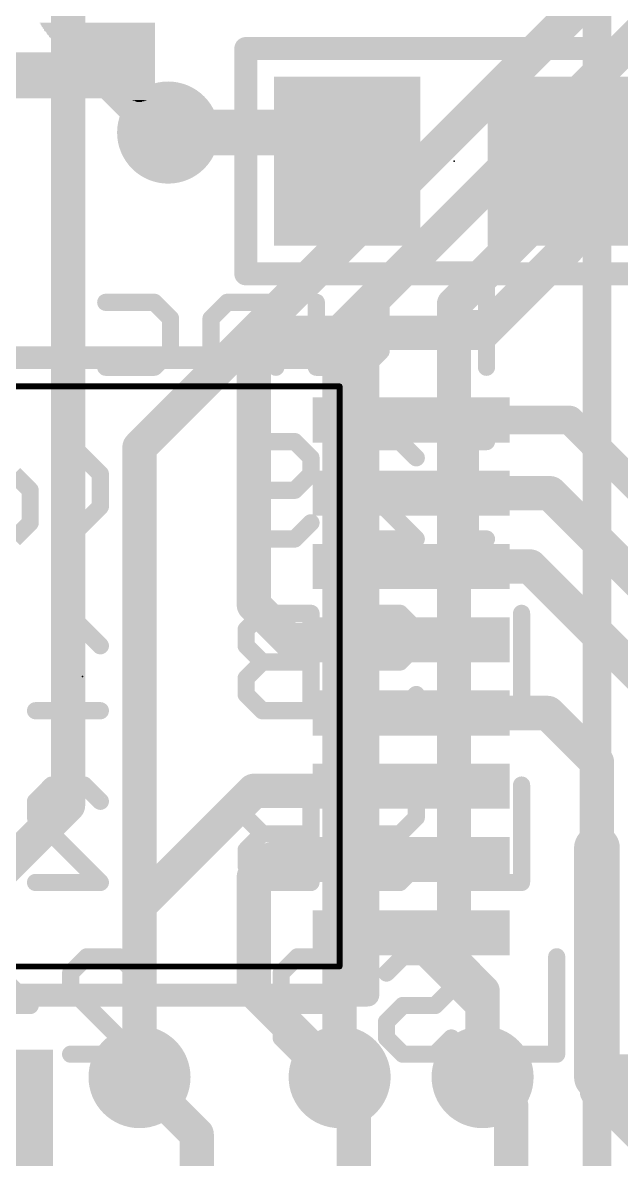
# Model space of a CAD drawing. Extents: x -0.1 to 38.3, y -0.1 to 25.5.
# Drawn here: x 8.61 to 13.93, y 8.92 to 19.01 of the extents above; entities that cross this region are included whole.
import ezdxf

# ---------------------------------------------------------------- set-up
doc = ezdxf.new("R2010")
doc.units = 0
for name, color, linetype in [('1', 12, 'CONTINUOUS'), ('16', 132, 'CONTINUOUS'), ('18', 110, 'CONTINUOUS'), ('21', 40, 'CONTINUOUS'), ('22', 6, 'CONTINUOUS'), ('23', 53, 'CONTINUOUS')]:
    doc.layers.add(name, color=color, linetype=linetype)

# ---------------------------------------------------------------- blocks, each defined once
blk = doc.blocks.new('RECT')
blk.add_solid([(-0.5, -0.5), (0.5, -0.5), (-0.5, 0.5), (0.5, 0.5)])
blk = doc.blocks.new('ROUNDV')
at = {"const_width": 0.5}
blk.add_lwpolyline([(0, -0.25, 1), (0, 0.25, 1), (0, -0.25)], format="xyb", dxfattribs=at)

msp = doc.modelspace()

# ---------------------------------------------------------------- linework, layer by layer
at = {"layer": '1'}
for points, const_width in [([(13.716, 25.4), (13.716, 0)], 0.254), ([(9.017, 12.065), (9.017, 19.685)], 0.3048), ([(11.242, 18.034), (9.906, 18.034)], 0.4064), ([(11.496, 17.78), (11.242, 18.034)], 0.4064), ([(13.462, 17.846), (13.396, 17.78)], 0.3048), ([(13.462, 17.018), (13.462, 17.846)], 0.3048), ([(13.462, 17.846), (15.616, 17.846)], 0.3048), ([(12.7, 16.256), (13.462, 17.018)], 0.3048), ([(10.668, 16.002), (10.922, 16.256)], 0.3048), ([(10.922, 16.256), (12.7, 16.256)], 0.3048), ([(10.668, 13.843), (10.668, 16.002)], 0.3048), ([(12.064, 15.483), (13.473, 15.483)], 0.254), ([(13.473, 15.483), (14.478, 14.478)], 0.254), ([(12.064, 14.833), (13.3, 14.833)], 0.3048), ([(13.3, 14.833), (14.925, 13.208)], 0.3048), ([(13.122, 14.183), (12.064, 14.183)], 0.3048), ([(14.224, 13.081), (13.122, 14.183)], 0.3048), ([(10.978, 13.533), (10.668, 13.843)], 0.3048), ([(12.064, 13.533), (10.978, 13.533)], 0.3048), ([(12.064, 12.883), (13.279, 12.883)], 0.3048), ([(13.279, 12.883), (13.716, 12.446)], 0.3048), ([(13.716, 12.446), (13.716, 9.525)], 0.3048), ([(10.668, 12.192), (9.652, 11.176)], 0.3048), ([(12.023, 12.192), (10.668, 12.192)], 0.3048), ([(12.023, 12.192), (12.064, 12.233)], 0.3048), ([(7.885, 10.933), (9.017, 12.065)], 0.3048), ([(10.821, 11.583), (10.668, 11.43)], 0.3048), ([(12.064, 11.583), (10.821, 11.583)], 0.3048), ([(10.668, 11.43), (10.668, 10.414)], 0.3048), ([(9.652, 11.176), (9.652, 9.652)], 0.3048), ([(12.064, 10.933), (12.7, 10.297)], 0.3048), ([(11.43, 9.652), (10.668, 10.414)], 0.3048), ([(12.7, 10.297), (12.7, 9.652)], 0.3048), ([(10.16, 9.144), (9.652, 9.652)], 0.3048), ([(11.491, 9.652), (11.43, 9.652)], 0.3048), ([(11.557, 9.586), (11.491, 9.652)], 0.3048), ([(12.954, 9.398), (12.7, 9.652)], 0.3048), ([(11.557, 9.586), (11.557, 8.216)], 0.3048), ([(13.716, 9.525), (14.478, 8.763)], 0.3048), ([(12.954, 8.216), (12.954, 9.398)], 0.3048), ([(10.16, 8.216), (10.16, 9.144)], 0.3048)]:
    msp.add_lwpolyline(points, dxfattribs=dict(at, const_width=const_width))
for points, const_width in [([(9.906, 18.1356, 1), (9.906, 17.9324)], 0.2032), ([(11.3138, 18.1058, 1), (11.1702, 17.9622)], 0.2032), ([(11.242, 17.9324, 1), (11.242, 18.1356)], 0.2032), ([(11.4242, 17.7082, 1), (11.5678, 17.8518)], 0.2032), ([(13.5382, 17.846, 1), (13.3858, 17.846)], 0.1524), ([(13.462, 17.9222, 1), (13.462, 17.7698)], 0.1524), ([(13.5159, 17.7921, 1), (13.4081, 17.8999)], 0.1524), ([(13.3421, 17.8339, 1), (13.4499, 17.7261)], 0.1524), ([(13.5159, 16.9641, 1), (13.4081, 17.0719)], 0.1524), ([(13.3858, 17.018, 1), (13.5382, 17.018)], 0.1524), ([(10.922, 16.3322, 1), (10.922, 16.1798)], 0.1524), ([(10.9759, 16.2021, 1), (10.8681, 16.3099)], 0.1524), ([(12.6461, 16.3099, 1), (12.7539, 16.2021)], 0.1524), ([(12.7, 16.1798, 1), (12.7, 16.3322)], 0.1524), ([(10.7442, 16.002, 1), (10.5918, 16.002)], 0.1524), ([(10.6141, 16.0559, 1), (10.7219, 15.9481)], 0.1524), ([(12.064, 15.5465, 1), (12.064, 15.4195)], 0.127), ([(13.5179, 15.5279, 1), (13.4281, 15.4381)], 0.127), ([(13.473, 15.4195, 1), (13.473, 15.5465)], 0.127), ([(12.064, 14.9092, 1), (12.064, 14.7568)], 0.1524), ([(13.3539, 14.8869, 1), (13.2461, 14.7791)], 0.1524), ([(13.3, 14.7568, 1), (13.3, 14.9092)], 0.1524), ([(12.064, 14.2592, 1), (12.064, 14.1068)], 0.1524), ([(13.1759, 14.2369, 1), (13.0681, 14.1291)], 0.1524), ([(13.122, 14.1068, 1), (13.122, 14.2592)], 0.1524), ([(10.7219, 13.8969, 1), (10.6141, 13.7891)], 0.1524), ([(10.5918, 13.843, 1), (10.7442, 13.843)], 0.1524), ([(10.978, 13.6092, 1), (10.978, 13.4568)], 0.1524), ([(10.9241, 13.4791, 1), (11.0319, 13.5869)], 0.1524), ([(12.064, 13.4568, 1), (12.064, 13.6092)], 0.1524), ([(12.064, 12.9592, 1), (12.064, 12.8068)], 0.1524), ([(13.3329, 12.9369, 1), (13.2251, 12.8291)], 0.1524), ([(13.279, 12.8068, 1), (13.279, 12.9592)], 0.1524), ([(13.7922, 12.446, 1), (13.6398, 12.446)], 0.1524), ([(13.6621, 12.3921, 1), (13.7699, 12.4999)], 0.1524), ([(10.668, 12.2682, 1), (10.668, 12.1158)], 0.1524), ([(10.7219, 12.1381, 1), (10.6141, 12.2459)], 0.1524), ([(11.9691, 12.2459, 1), (12.0769, 12.1381)], 0.1524), ([(12.1179, 12.1791, 1), (12.0101, 12.2869)], 0.1524), ([(12.023, 12.1158, 1), (12.023, 12.2682)], 0.1524), ([(9.0709, 12.0111, 1), (8.9631, 12.1189)], 0.1524), ([(8.9408, 12.065, 1), (9.0932, 12.065)], 0.1524), ([(10.821, 11.6592, 1), (10.821, 11.5068)], 0.1524), ([(10.8749, 11.5291, 1), (10.7671, 11.6369)], 0.1524), ([(12.064, 11.5068, 1), (12.064, 11.6592)], 0.1524), ([(10.7442, 11.43, 1), (10.5918, 11.43)], 0.1524), ([(10.6141, 11.4839, 1), (10.7219, 11.3761)], 0.1524), ([(9.7282, 11.176, 1), (9.5758, 11.176)], 0.1524), ([(9.5981, 11.2299, 1), (9.7059, 11.1221)], 0.1524), ([(12.1179, 10.9869, 1), (12.0101, 10.8791)], 0.1524), ([(10.7219, 10.4679, 1), (10.6141, 10.3601)], 0.1524), ([(10.5918, 10.414, 1), (10.7442, 10.414)], 0.1524), ([(12.7762, 10.297, 1), (12.6238, 10.297)], 0.1524), ([(12.6461, 10.2431, 1), (12.7539, 10.3509)], 0.1524), ([(9.7059, 9.7059, 1), (9.5981, 9.5981)], 0.1524), ([(11.43, 9.7282, 1), (11.43, 9.5758)], 0.1524), ([(11.5449, 9.7059, 1), (11.4371, 9.5981)], 0.1524), ([(11.491, 9.5758, 1), (11.491, 9.7282)], 0.1524), ([(12.7539, 9.7059, 1), (12.6461, 9.5981)], 0.1524), ([(9.5758, 9.652, 1), (9.7282, 9.652)], 0.1524), ([(11.3761, 9.5981, 1), (11.4839, 9.7059)], 0.1524), ([(11.6332, 9.586, 1), (11.4808, 9.586)], 0.1524), ([(11.5031, 9.5321, 1), (11.6109, 9.6399)], 0.1524), ([(12.6238, 9.652, 1), (12.7762, 9.652)], 0.1524), ([(13.7699, 9.5789, 1), (13.6621, 9.4711)], 0.1524), ([(13.6398, 9.525, 1), (13.7922, 9.525)], 0.1524), ([(13.0302, 9.398, 1), (12.8778, 9.398)], 0.1524), ([(12.9001, 9.3441, 1), (13.0079, 9.4519)], 0.1524), ([(10.2362, 9.144, 1), (10.0838, 9.144)], 0.1524), ([(10.1061, 9.0901, 1), (10.2139, 9.1979)], 0.1524)]:
    msp.add_lwpolyline(points, format="xyb", dxfattribs=dict(at, const_width=const_width))
at = {"layer": '16'}
for points, const_width in [([(13.716, 25.4), (13.716, 0)], 0.254), ([(16.002, 21.59), (9.652, 15.24)], 0.3048), ([(16.002, 20.828), (11.43, 16.256)], 0.3048), ([(16.002, 20.066), (12.446, 16.51)], 0.3048), ([(9.398, 18.542), (6.096, 18.542)], 0.4064), ([(9.906, 18.034), (9.398, 18.542)], 0.4064), ([(12.446, 16.51), (12.446, 10.668)], 0.3048), ([(11.43, 16.256), (11.43, 9.652)], 0.3048), ([(9.652, 15.24), (9.652, 9.652)], 0.3048), ([(13.716, 9.652), (13.716, 11.684)], 0.4064), ([(12.446, 10.668), (12.7, 10.414)], 0.3048), ([(12.7, 10.414), (12.7, 9.652)], 0.3048), ([(15.748, 9.652), (13.716, 9.652)], 0.4064)]:
    msp.add_lwpolyline(points, dxfattribs=dict(at, const_width=const_width))
for points, const_width in [([(9.4698, 18.6138, 1), (9.3262, 18.4702)], 0.2032), ([(9.398, 18.4404, 1), (9.398, 18.6436)], 0.2032), ([(9.8342, 17.9622, 1), (9.9778, 18.1058)], 0.2032), ([(12.5222, 16.51, 1), (12.3698, 16.51)], 0.1524), ([(12.3921, 16.5639, 1), (12.4999, 16.4561)], 0.1524), ([(11.5062, 16.256, 1), (11.3538, 16.256)], 0.1524), ([(11.3761, 16.3099, 1), (11.4839, 16.2021)], 0.1524), ([(9.7282, 15.24, 1), (9.5758, 15.24)], 0.1524), ([(9.5981, 15.2939, 1), (9.7059, 15.1861)], 0.1524), ([(13.8176, 11.684, 1), (13.6144, 11.684)], 0.2032), ([(12.4999, 10.7219, 1), (12.3921, 10.6141)], 0.1524), ([(12.3698, 10.668, 1), (12.5222, 10.668)], 0.1524), ([(12.7762, 10.414, 1), (12.6238, 10.414)], 0.1524), ([(12.6461, 10.3601, 1), (12.7539, 10.4679)], 0.1524), ([(13.716, 9.7536, 1), (13.716, 9.5504)], 0.2032), ([(9.5758, 9.652, 1), (9.7282, 9.652)], 0.1524), ([(11.3538, 9.652, 1), (11.5062, 9.652)], 0.1524), ([(12.6238, 9.652, 1), (12.7762, 9.652)], 0.1524), ([(13.6144, 9.652, 1), (13.8176, 9.652)], 0.2032)]:
    msp.add_lwpolyline(points, format="xyb", dxfattribs=dict(at, const_width=const_width))
at = {"layer": '21'}
for points, const_width in [([(10.596, 16.78), (10.596, 18.78)], 0.2032), ([(10.596, 18.78), (14.296, 18.78)], 0.2032), ([(14.296, 16.78), (10.596, 16.78)], 0.2032), ([(6.608, 16.036), (11.68, 16.036)], 0.2032), ([(11.68, 10.38), (11.68, 16.036)], 0.2032), ([(6.858, 15.782), (11.43, 15.782)], 0.0508), ([(11.43, 10.634), (11.43, 15.782)], 0.0508), ([(11.43, 10.634), (6.858, 10.634)], 0.0508), ([(6.608, 10.38), (11.68, 10.38)], 0.2032)]:
    msp.add_lwpolyline(points, dxfattribs=dict(at, const_width=const_width))
for points, const_width in [([(10.6468, 18.78, 1), (10.5452, 18.78)], 0.1016), ([(10.596, 18.8308, 1), (10.596, 18.7292)], 0.1016), ([(10.596, 16.8308, 1), (10.596, 16.7292)], 0.1016), ([(10.5452, 16.78, 1), (10.6468, 16.78)], 0.1016), ([(11.7308, 16.036, 1), (11.6292, 16.036)], 0.1016), ([(11.68, 15.9852, 1), (11.68, 16.0868)], 0.1016), ([(11.4427, 15.782, 1), (11.4173, 15.782)], 0.0254), ([(11.43, 15.7693, 1), (11.43, 15.7947)], 0.0254), ([(11.4173, 10.634, 1), (11.4427, 10.634)], 0.0254), ([(11.43, 10.6213, 1), (11.43, 10.6467)], 0.0254), ([(11.6292, 10.38, 1), (11.7308, 10.38)], 0.1016), ([(11.68, 10.3292, 1), (11.68, 10.4308)], 0.1016)]:
    msp.add_lwpolyline(points, format="xyb", dxfattribs=dict(at, const_width=const_width))
at = {"layer": '22', "const_width": 0.1524}
for points in [[(12.7345, 16.8155), (12.1583, 16.8155)], [(12.7345, 15.9512), (12.7345, 16.8155)], [(9.3518, 16.5274), (9.7839, 16.5274)], [(9.7839, 16.5274), (9.928, 16.3834)], [(10.4313, 16.5274), (10.2873, 16.3834)], [(10.8635, 16.5274), (10.4313, 16.5274)], [(10.8635, 15.9512), (10.8635, 16.5274)], [(11.2228, 15.9512), (11.2228, 16.5274)], [(11.799, 16.5274), (11.799, 16.0953)], [(9.928, 16.3834), (9.928, 16.0953)], [(10.2873, 16.3834), (10.2873, 15.9512)], [(12.7345, 16.3834), (12.4464, 16.3834)], [(9.928, 16.0953), (9.7839, 15.9512)], [(11.799, 16.0953), (11.655, 15.9512)], [(9.7839, 15.9512), (9.3518, 15.9512)], [(11.655, 15.9512), (11.2228, 15.9512)], [(9.3043, 15.0034), (9.0162, 15.2915)], [(10.5991, 15.1475), (10.7432, 15.2915)], [(10.7432, 15.2915), (11.0313, 15.2915)], [(11.0313, 15.2915), (11.1753, 15.1475)], [(11.5346, 15.1475), (11.6787, 15.2915)], [(11.6787, 15.2915), (11.9668, 15.2915)], [(11.9668, 15.2915), (12.1109, 15.1475)], [(12.7345, 15.2915), (12.4464, 15.2915)], [(12.5905, 14.4272), (12.5905, 15.2915)], [(11.1753, 15.1475), (11.1753, 15.0034)], [(11.5346, 15.0034), (11.5346, 15.1475)], [(8.6806, 14.8594), (8.5366, 15.0034)], [(9.3043, 14.7153), (9.3043, 15.0034)], [(11.1753, 15.0034), (11.0313, 14.8594)], [(12.1109, 14.4272), (11.5346, 15.0034)], [(8.6806, 14.5713), (8.6806, 14.8594)], [(10.7432, 14.8594), (10.5991, 14.7153)], [(11.0313, 14.8594), (10.7432, 14.8594)], [(9.0162, 14.4272), (9.3043, 14.7153)], [(10.5991, 14.7153), (10.5991, 14.5713)], [(8.5366, 14.4272), (8.6806, 14.5713)], [(10.5991, 14.5713), (10.7432, 14.4272)], [(11.0313, 14.4272), (11.1753, 14.5713)], [(10.7432, 14.4272), (11.0313, 14.4272)], [(11.5346, 14.4272), (12.1109, 14.4272)], [(12.7345, 14.4272), (12.4464, 14.4272)], [(9.3043, 13.4794), (9.0162, 13.7675)], [(9.0162, 13.7675), (9.0162, 12.9032)], [(10.7432, 13.7675), (10.5991, 13.6235)], [(11.1753, 13.7675), (10.7432, 13.7675)], [(11.1753, 12.9032), (11.1753, 13.7675)], [(11.5346, 13.6235), (11.6787, 13.7675)], [(11.6787, 13.7675), (11.9668, 13.7675)], [(11.9668, 13.7675), (12.1109, 13.6235)], [(13.0464, 13.7675), (13.0464, 12.9032)], [(10.5991, 13.6235), (10.5991, 13.4794)], [(12.1109, 13.6235), (12.1109, 13.4794)], [(10.5991, 13.4794), (10.7432, 13.3354)], [(12.1109, 13.4794), (11.9668, 13.3354)], [(10.7432, 13.3354), (10.5991, 13.1913)], [(11.1753, 13.3354), (10.7432, 13.3354)], [(11.6787, 13.3354), (11.5346, 13.1913)], [(11.9668, 13.3354), (11.6787, 13.3354)], [(10.5991, 13.1913), (10.5991, 13.0473)], [(11.5346, 13.1913), (11.5346, 13.0473)], [(10.5991, 13.0473), (10.7432, 12.9032)], [(11.5346, 13.0473), (11.6787, 12.9032)], [(11.9668, 12.9032), (12.1109, 13.0473)], [(9.3043, 12.9032), (8.7281, 12.9032)], [(10.7432, 12.9032), (11.1753, 12.9032)], [(11.6787, 12.9032), (11.9668, 12.9032)], [(13.0464, 12.9032), (12.4702, 12.9032)], [(8.7281, 12.0995), (8.8721, 12.2435)], [(8.8721, 12.2435), (9.1602, 12.2435)], [(9.1602, 12.2435), (9.3043, 12.0995)], [(10.7432, 12.2435), (10.5991, 12.0995)], [(11.1753, 12.2435), (10.7432, 12.2435)], [(11.1753, 11.3792), (11.1753, 12.2435)], [(11.5346, 12.0995), (11.6787, 12.2435)], [(11.6787, 12.2435), (11.9668, 12.2435)], [(11.9668, 12.2435), (12.1109, 12.0995)], [(13.0464, 12.2435), (13.0464, 11.3792)], [(8.7281, 11.9554), (8.7281, 12.0995)], [(10.5991, 12.0995), (10.5991, 11.9554)], [(12.1109, 12.0995), (12.1109, 11.9554)], [(9.3043, 11.3792), (8.7281, 11.9554)], [(10.5991, 11.9554), (10.7432, 11.8114)], [(12.1109, 11.9554), (11.9668, 11.8114)], [(10.7432, 11.8114), (10.5991, 11.6673)], [(11.1753, 11.8114), (10.7432, 11.8114)], [(11.6787, 11.8114), (11.5346, 11.6673)], [(11.9668, 11.8114), (11.6787, 11.8114)], [(10.5991, 11.6673), (10.5991, 11.5233)], [(11.5346, 11.6673), (11.5346, 11.5233)], [(10.5991, 11.5233), (10.7432, 11.3792)], [(11.5346, 11.5233), (11.6787, 11.3792)], [(11.9668, 11.3792), (12.1109, 11.5233)], [(8.7281, 11.3792), (9.3043, 11.3792)], [(10.7432, 11.3792), (11.1753, 11.3792)], [(11.6787, 11.3792), (11.9668, 11.3792)], [(13.0464, 11.3792), (12.4702, 11.3792)], [(8.2485, 10.7195), (8.6806, 10.2874)], [(9.0399, 10.5755), (9.184, 10.7195)], [(9.184, 10.7195), (9.4721, 10.7195)], [(9.4721, 10.7195), (9.6161, 10.5755)], [(11.055, 10.7195), (10.911, 10.5755)], [(11.4872, 10.7195), (11.055, 10.7195)], [(11.4872, 9.8552), (11.4872, 10.7195)], [(11.8465, 10.5755), (11.9905, 10.7195)], [(11.9905, 10.7195), (12.2786, 10.7195)], [(12.2786, 10.7195), (12.4227, 10.5755)], [(13.3582, 10.7195), (13.3582, 9.8552)], [(9.0399, 10.4314), (9.0399, 10.5755)], [(10.911, 10.5755), (10.911, 10.4314)], [(12.4227, 10.5755), (12.4227, 10.4314)], [(9.6161, 9.8552), (9.0399, 10.4314)], [(10.911, 10.4314), (11.055, 10.2874)], [(12.4227, 10.4314), (12.2786, 10.2874)], [(8.6806, 10.2874), (8.1044, 10.2874)], [(11.055, 10.2874), (10.911, 10.1433)], [(11.4872, 10.2874), (11.055, 10.2874)], [(11.9905, 10.2874), (11.8465, 10.1433)], [(12.2786, 10.2874), (11.9905, 10.2874)], [(10.911, 10.1433), (10.911, 9.9993)], [(11.8465, 10.1433), (11.8465, 9.9993)], [(10.911, 9.9993), (11.055, 9.8552)], [(11.8465, 9.9993), (11.9905, 9.8552)], [(12.2786, 9.8552), (12.4227, 9.9993)], [(9.0399, 9.8552), (9.6161, 9.8552)], [(11.055, 9.8552), (11.4872, 9.8552)], [(11.9905, 9.8552), (12.2786, 9.8552)], [(13.3582, 9.8552), (12.782, 9.8552)]]:
    msp.add_lwpolyline(points, dxfattribs=at)
at = {"layer": '22', "const_width": 0.0762}
for points in [[(12.1583, 16.8536, 1), (12.1583, 16.7774)], [(12.7726, 16.8155, 1), (12.6964, 16.8155)], [(12.7345, 16.7774, 1), (12.7345, 16.8536)], [(9.3518, 16.5655, 1), (9.3518, 16.4893)], [(9.8109, 16.5544, 1), (9.757, 16.5005)], [(9.7839, 16.4893, 1), (9.7839, 16.5655)], [(10.4313, 16.5655, 1), (10.4313, 16.4893)], [(10.4583, 16.5005, 1), (10.4044, 16.5544)], [(10.9016, 16.5274, 1), (10.8254, 16.5274)], [(10.8635, 16.4893, 1), (10.8635, 16.5655)], [(11.2609, 16.5274, 1), (11.1847, 16.5274)], [(11.8371, 16.5274, 1), (11.7609, 16.5274)], [(9.9661, 16.3834, 1), (9.8899, 16.3834)], [(9.901, 16.3564, 1), (9.9549, 16.4103)], [(10.2603, 16.4103, 1), (10.3142, 16.3564)], [(10.3254, 16.3834, 1), (10.2492, 16.3834)], [(12.4464, 16.4215, 1), (12.4464, 16.3453)], [(12.7345, 16.3453, 1), (12.7345, 16.4215)], [(9.9549, 16.0683, 1), (9.901, 16.1222)], [(11.826, 16.0683, 1), (11.7721, 16.1222)], [(9.8899, 16.0953, 1), (9.9661, 16.0953)], [(11.7609, 16.0953, 1), (11.8371, 16.0953)], [(9.3518, 15.9893, 1), (9.3518, 15.9131)], [(9.757, 15.9781, 1), (9.8109, 15.9243)], [(9.7839, 15.9131, 1), (9.7839, 15.9893)], [(10.2492, 15.9512, 1), (10.3254, 15.9512)], [(10.8254, 15.9512, 1), (10.9016, 15.9512)], [(11.2228, 15.9893, 1), (11.2228, 15.9131)], [(11.1847, 15.9512, 1), (11.2609, 15.9512)], [(11.628, 15.9781, 1), (11.6819, 15.9243)], [(11.655, 15.9131, 1), (11.655, 15.9893)], [(12.6964, 15.9512, 1), (12.7726, 15.9512)], [(9.0431, 15.3185, 1), (8.9892, 15.2646)], [(10.7432, 15.3296, 1), (10.7432, 15.2534)], [(10.7701, 15.2646, 1), (10.7162, 15.3185)], [(11.0582, 15.3185, 1), (11.0043, 15.2646)], [(11.0313, 15.2534, 1), (11.0313, 15.3296)], [(11.6787, 15.3296, 1), (11.6787, 15.2534)], [(11.7056, 15.2646, 1), (11.6517, 15.3185)], [(11.9937, 15.3185, 1), (11.9399, 15.2646)], [(11.9668, 15.2534, 1), (11.9668, 15.3296)], [(12.4464, 15.3296, 1), (12.4464, 15.2534)], [(12.6286, 15.2915, 1), (12.5524, 15.2915)], [(12.7345, 15.2534, 1), (12.7345, 15.3296)], [(10.5722, 15.1744, 1), (10.6261, 15.1205)], [(11.2134, 15.1475, 1), (11.1372, 15.1475)], [(11.1484, 15.1205, 1), (11.2023, 15.1744)], [(11.5727, 15.1475, 1), (11.4965, 15.1475)], [(11.5077, 15.1744, 1), (11.5616, 15.1205)], [(12.0839, 15.1205, 1), (12.1378, 15.1744)], [(9.3424, 15.0034, 1), (9.2662, 15.0034)], [(9.2774, 14.9765, 1), (9.3312, 15.0304)], [(11.1372, 15.0034, 1), (11.2134, 15.0034)], [(11.2023, 14.9765, 1), (11.1484, 15.0304)], [(11.5616, 15.0304, 1), (11.5077, 14.9765)], [(11.4965, 15.0034, 1), (11.5727, 15.0034)], [(8.7187, 14.8594, 1), (8.6425, 14.8594)], [(10.7432, 14.8975, 1), (10.7432, 14.8213)], [(10.7701, 14.8324, 1), (10.7162, 14.8863)], [(11.0313, 14.8213, 1), (11.0313, 14.8975)], [(8.6537, 14.8324, 1), (8.7076, 14.8863)], [(11.0043, 14.8863, 1), (11.0582, 14.8324)], [(9.2662, 14.7153, 1), (9.3424, 14.7153)], [(9.3312, 14.6884, 1), (9.2774, 14.7423)], [(10.6372, 14.7153, 1), (10.561, 14.7153)], [(10.5722, 14.7423, 1), (10.6261, 14.6884)], [(8.7076, 14.5443, 1), (8.6537, 14.5982)], [(10.6261, 14.5982, 1), (10.5722, 14.5443)], [(11.2023, 14.5443, 1), (11.1484, 14.5982)], [(8.6425, 14.5713, 1), (8.7187, 14.5713)], [(10.561, 14.5713, 1), (10.6372, 14.5713)], [(8.9892, 14.4541, 1), (9.0431, 14.4003)], [(10.7432, 14.4653, 1), (10.7432, 14.3891)], [(10.7162, 14.4003, 1), (10.7701, 14.4541)], [(11.0043, 14.4541, 1), (11.0582, 14.4003)], [(11.0313, 14.3891, 1), (11.0313, 14.4653)], [(11.5346, 14.4653, 1), (11.5346, 14.3891)], [(12.0839, 14.4003, 1), (12.1378, 14.4541)], [(12.1109, 14.3891, 1), (12.1109, 14.4653)], [(12.4464, 14.4653, 1), (12.4464, 14.3891)], [(12.5524, 14.4272, 1), (12.6286, 14.4272)], [(12.7345, 14.3891, 1), (12.7345, 14.4653)], [(9.0431, 13.7945, 1), (8.9892, 13.7406)], [(9.0543, 13.7675, 1), (8.9781, 13.7675)], [(10.7432, 13.8056, 1), (10.7432, 13.7294)], [(10.7701, 13.7406, 1), (10.7162, 13.7945)], [(11.2134, 13.7675, 1), (11.1372, 13.7675)], [(11.1753, 13.7294, 1), (11.1753, 13.8056)], [(11.6787, 13.8056, 1), (11.6787, 13.7294)], [(11.7056, 13.7406, 1), (11.6517, 13.7945)], [(11.9937, 13.7945, 1), (11.9399, 13.7406)], [(11.9668, 13.7294, 1), (11.9668, 13.8056)], [(13.0845, 13.7675, 1), (13.0083, 13.7675)], [(10.6372, 13.6235, 1), (10.561, 13.6235)], [(10.5722, 13.6504, 1), (10.6261, 13.5965)], [(11.5077, 13.6504, 1), (11.5616, 13.5965)], [(12.149, 13.6235, 1), (12.0728, 13.6235)], [(12.0839, 13.5965, 1), (12.1378, 13.6504)], [(9.2774, 13.4525, 1), (9.3312, 13.5064)], [(10.6261, 13.5064, 1), (10.5722, 13.4525)], [(10.561, 13.4794, 1), (10.6372, 13.4794)], [(12.0728, 13.4794, 1), (12.149, 13.4794)], [(12.1378, 13.4525, 1), (12.0839, 13.5064)], [(10.7432, 13.3735, 1), (10.7432, 13.2973)], [(10.7701, 13.3084, 1), (10.7162, 13.3623)], [(10.7162, 13.3084, 1), (10.7701, 13.3623)], [(11.1753, 13.2973, 1), (11.1753, 13.3735)], [(11.6787, 13.3735, 1), (11.6787, 13.2973)], [(11.7056, 13.3084, 1), (11.6517, 13.3623)], [(11.9399, 13.3623, 1), (11.9937, 13.3084)], [(11.9668, 13.2973, 1), (11.9668, 13.3735)], [(10.6372, 13.1913, 1), (10.561, 13.1913)], [(10.5722, 13.2183, 1), (10.6261, 13.1644)], [(11.5727, 13.1913, 1), (11.4965, 13.1913)], [(11.5077, 13.2183, 1), (11.5616, 13.1644)], [(10.6261, 13.0742, 1), (10.5722, 13.0203)], [(11.5616, 13.0742, 1), (11.5077, 13.0203)], [(12.1378, 13.0203, 1), (12.0839, 13.0742)], [(10.561, 13.0473, 1), (10.6372, 13.0473)], [(11.4965, 13.0473, 1), (11.5727, 13.0473)], [(8.7281, 12.9413, 1), (8.7281, 12.8651)], [(8.9781, 12.9032, 1), (9.0543, 12.9032)], [(9.3043, 12.8651, 1), (9.3043, 12.9413)], [(10.7432, 12.9413, 1), (10.7432, 12.8651)], [(10.7162, 12.8763, 1), (10.7701, 12.9301)], [(11.1372, 12.9032, 1), (11.2134, 12.9032)], [(11.1753, 12.8651, 1), (11.1753, 12.9413)], [(11.6787, 12.9413, 1), (11.6787, 12.8651)], [(11.6517, 12.8763, 1), (11.7056, 12.9301)], [(11.9399, 12.9301, 1), (11.9937, 12.8763)], [(11.9668, 12.8651, 1), (11.9668, 12.9413)], [(12.4702, 12.9413, 1), (12.4702, 12.8651)], [(13.0083, 12.9032, 1), (13.0845, 12.9032)], [(13.0464, 12.8651, 1), (13.0464, 12.9413)], [(8.8721, 12.2816, 1), (8.8721, 12.2054)], [(8.8991, 12.2166, 1), (8.8452, 12.2705)], [(9.1872, 12.2705, 1), (9.1333, 12.2166)], [(9.1602, 12.2054, 1), (9.1602, 12.2816)], [(10.7432, 12.2816, 1), (10.7432, 12.2054)], [(10.7701, 12.2166, 1), (10.7162, 12.2705)], [(11.2134, 12.2435, 1), (11.1372, 12.2435)], [(11.1753, 12.2054, 1), (11.1753, 12.2816)], [(11.6787, 12.2816, 1), (11.6787, 12.2054)], [(11.7056, 12.2166, 1), (11.6517, 12.2705)], [(11.9937, 12.2705, 1), (11.9399, 12.2166)], [(11.9668, 12.2054, 1), (11.9668, 12.2816)], [(13.0845, 12.2435, 1), (13.0083, 12.2435)], [(8.7011, 12.1264, 1), (8.755, 12.0725)], [(8.7662, 12.0995, 1), (8.69, 12.0995)], [(9.2774, 12.0725, 1), (9.3312, 12.1264)], [(10.6372, 12.0995, 1), (10.561, 12.0995)], [(10.5722, 12.1264, 1), (10.6261, 12.0725)], [(11.5077, 12.1264, 1), (11.5616, 12.0725)], [(12.149, 12.0995, 1), (12.0728, 12.0995)], [(12.0839, 12.0725, 1), (12.1378, 12.1264)], [(8.755, 11.9824, 1), (8.7011, 11.9285)], [(10.6261, 11.9824, 1), (10.5722, 11.9285)], [(12.1378, 11.9285, 1), (12.0839, 11.9824)], [(8.69, 11.9554, 1), (8.7662, 11.9554)], [(10.561, 11.9554, 1), (10.6372, 11.9554)], [(12.0728, 11.9554, 1), (12.149, 11.9554)], [(10.7432, 11.8495, 1), (10.7432, 11.7733)], [(10.7701, 11.7844, 1), (10.7162, 11.8383)], [(10.7162, 11.7844, 1), (10.7701, 11.8383)], [(11.1753, 11.7733, 1), (11.1753, 11.8495)], [(11.6787, 11.8495, 1), (11.6787, 11.7733)], [(11.7056, 11.7844, 1), (11.6517, 11.8383)], [(11.9399, 11.8383, 1), (11.9937, 11.7844)], [(11.9668, 11.7733, 1), (11.9668, 11.8495)], [(10.6372, 11.6673, 1), (10.561, 11.6673)], [(10.5722, 11.6943, 1), (10.6261, 11.6404)], [(11.5727, 11.6673, 1), (11.4965, 11.6673)], [(11.5077, 11.6943, 1), (11.5616, 11.6404)], [(10.6261, 11.5502, 1), (10.5722, 11.4963)], [(11.5616, 11.5502, 1), (11.5077, 11.4963)], [(12.1378, 11.4963, 1), (12.0839, 11.5502)], [(10.561, 11.5233, 1), (10.6372, 11.5233)], [(11.4965, 11.5233, 1), (11.5727, 11.5233)], [(8.7281, 11.4173, 1), (8.7281, 11.3411)], [(9.2774, 11.3523, 1), (9.3312, 11.4061)], [(9.3043, 11.3411, 1), (9.3043, 11.4173)], [(10.7432, 11.4173, 1), (10.7432, 11.3411)], [(10.7162, 11.3523, 1), (10.7701, 11.4061)], [(11.1372, 11.3792, 1), (11.2134, 11.3792)], [(11.1753, 11.3411, 1), (11.1753, 11.4173)], [(11.6787, 11.4173, 1), (11.6787, 11.3411)], [(11.6517, 11.3523, 1), (11.7056, 11.4061)], [(11.9399, 11.4061, 1), (11.9937, 11.3523)], [(11.9668, 11.3411, 1), (11.9668, 11.4173)], [(12.4702, 11.4173, 1), (12.4702, 11.3411)], [(13.0083, 11.3792, 1), (13.0845, 11.3792)], [(13.0464, 11.3411, 1), (13.0464, 11.4173)], [(9.184, 10.7576, 1), (9.184, 10.6814)], [(9.2109, 10.6926, 1), (9.157, 10.7465)], [(9.499, 10.7465, 1), (9.4451, 10.6926)], [(9.4721, 10.6814, 1), (9.4721, 10.7576)], [(11.055, 10.7576, 1), (11.055, 10.6814)], [(11.082, 10.6926, 1), (11.0281, 10.7465)], [(11.5253, 10.7195, 1), (11.4491, 10.7195)], [(11.4872, 10.6814, 1), (11.4872, 10.7576)], [(11.9905, 10.7576, 1), (11.9905, 10.6814)], [(12.0175, 10.6926, 1), (11.9636, 10.7465)], [(12.3056, 10.7465, 1), (12.2517, 10.6926)], [(12.2786, 10.6814, 1), (12.2786, 10.7576)], [(13.3963, 10.7195, 1), (13.3201, 10.7195)], [(9.078, 10.5755, 1), (9.0018, 10.5755)], [(9.013, 10.6024, 1), (9.0669, 10.5485)], [(9.5892, 10.5485, 1), (9.6431, 10.6024)], [(10.884, 10.6024, 1), (10.9379, 10.5485)], [(10.9491, 10.5755, 1), (10.8729, 10.5755)], [(11.8195, 10.6024, 1), (11.8734, 10.5485)], [(12.4608, 10.5755, 1), (12.3846, 10.5755)], [(12.3958, 10.5485, 1), (12.4496, 10.6024)], [(9.0669, 10.4584, 1), (9.013, 10.4045)], [(10.9379, 10.4584, 1), (10.884, 10.4045)], [(12.4496, 10.4045, 1), (12.3958, 10.4584)], [(9.0018, 10.4314, 1), (9.078, 10.4314)], [(10.8729, 10.4314, 1), (10.9491, 10.4314)], [(12.3846, 10.4314, 1), (12.4608, 10.4314)], [(8.6537, 10.2604, 1), (8.7076, 10.3143)], [(8.6806, 10.2493, 1), (8.6806, 10.3255)], [(11.055, 10.3255, 1), (11.055, 10.2493)], [(11.082, 10.2604, 1), (11.0281, 10.3143)], [(11.0281, 10.2604, 1), (11.082, 10.3143)], [(11.4872, 10.2493, 1), (11.4872, 10.3255)], [(11.9905, 10.3255, 1), (11.9905, 10.2493)], [(12.0175, 10.2604, 1), (11.9636, 10.3143)], [(12.2517, 10.3143, 1), (12.3056, 10.2604)], [(12.2786, 10.2493, 1), (12.2786, 10.3255)], [(10.884, 10.1703, 1), (10.9379, 10.1164)], [(10.9491, 10.1433, 1), (10.8729, 10.1433)], [(11.8195, 10.1703, 1), (11.8734, 10.1164)], [(11.8846, 10.1433, 1), (11.8084, 10.1433)], [(10.9379, 10.0262, 1), (10.884, 9.9723)], [(10.8729, 9.9993, 1), (10.9491, 9.9993)], [(11.8734, 10.0262, 1), (11.8195, 9.9723)], [(11.8084, 9.9993, 1), (11.8846, 9.9993)], [(12.4496, 9.9723, 1), (12.3958, 10.0262)], [(9.0399, 9.8933, 1), (9.0399, 9.8171)], [(9.5892, 9.8283, 1), (9.6431, 9.8821)], [(9.6161, 9.8171, 1), (9.6161, 9.8933)], [(11.055, 9.8933, 1), (11.055, 9.8171)], [(11.0281, 9.8283, 1), (11.082, 9.8821)], [(11.4491, 9.8552, 1), (11.5253, 9.8552)], [(11.4872, 9.8171, 1), (11.4872, 9.8933)], [(11.9905, 9.8933, 1), (11.9905, 9.8171)], [(11.9636, 9.8283, 1), (12.0175, 9.8821)], [(12.2517, 9.8821, 1), (12.3056, 9.8283)], [(12.2786, 9.8171, 1), (12.2786, 9.8933)], [(12.782, 9.8933, 1), (12.782, 9.8171)], [(13.3201, 9.8552, 1), (13.3963, 9.8552)], [(13.3582, 9.8171, 1), (13.3582, 9.8933)]]:
    msp.add_lwpolyline(points, format="xyb", dxfattribs=at)
at = {"layer": '23'}
for p in [(12.446, 17.78), (9.144, 13.208)]:
    msp.add_point(p, dxfattribs=at)

# ---------------------------------------------------------------- block references
at = {"layer": '1'}
for p, xscale, yscale, rotation in [((11.496, 17.78), 1.3, 1.5, 180), ((13.396, 17.78), 1.3, 1.5, 180), ((12.064, 15.483), 0.4, 1.75, 270), ((12.064, 14.833), 0.4, 1.75, 270), ((12.064, 14.183), 0.4, 1.75, 270), ((12.064, 13.533), 0.4, 1.75, 270), ((12.064, 12.883), 0.4, 1.75, 270), ((12.064, 12.233), 0.4, 1.75, 270), ((12.064, 11.583), 0.4, 1.75, 270), ((12.064, 10.933), 0.4, 1.75, 270)]:
    msp.add_blockref('RECT', p, dxfattribs=dict(at, xscale=xscale, yscale=yscale, rotation=rotation))
at = {"layer": '1', "xscale": 1.075, "rotation": 90}
msp.add_blockref('RECT', (8.382, 9.359), dxfattribs=at)
at = {"layer": '18', "xscale": 0.9064, "yscale": 0.9064}
for p in [(9.906, 18.034), (9.906, 18.034), (9.652, 9.652), (9.652, 9.652), (11.43, 9.652), (11.43, 9.652), (12.7, 9.652), (12.7, 9.652)]:
    msp.add_blockref('ROUNDV', p, dxfattribs=at)
at = {"layer": '21'}
for p, xscale, yscale in [((9.2774, 19.0055), 1.0223, 0.0063), ((9.2805, 18.9992), 1.016, 0.0064), ((9.2805, 18.9929), 1.016, 0.0063), ((9.2837, 18.9865), 1.0096, 0.0064), ((9.2837, 18.9802), 1.0096, 0.0063), ((9.2869, 18.9738), 1.0033, 0.0064), ((9.2901, 18.9674), 0.9969, 0.0063), ((9.2901, 18.9611), 0.9969, 0.0064), ((9.2932, 18.9548), 0.9906, 0.0063), ((9.2964, 18.9484), 0.9842, 0.0064), ((9.2964, 18.9421), 0.9842, 0.0063), ((9.2995, 18.9357), 0.9779, 0.0064), ((9.3027, 18.9293), 0.9715, 0.0063), ((9.3059, 18.923), 0.9652, 0.0064), ((9.3059, 18.9167), 0.9652, 0.0063), ((9.3091, 18.9103), 0.9588, 0.0064), ((9.3123, 18.904), 0.9525, 0.0063), ((9.3155, 18.8976), 0.9461, 0.0064), ((9.3186, 18.8912), 0.9398, 0.0063), ((9.3186, 18.8849), 0.9398, 0.0064), ((9.3218, 18.8786), 0.9334, 0.0063), ((9.325, 18.8722), 0.9271, 0.0064), ((9.3282, 18.8659), 0.9207, 0.0063), ((9.3313, 18.8595), 0.9144, 0.0064), ((9.3345, 18.8531), 0.908, 0.0063), ((9.3377, 18.8468), 0.9017, 0.0064), ((9.3408, 18.8405), 0.8953, 0.0063), ((9.344, 18.8341), 0.889, 0.0064), ((9.3472, 18.8278), 0.8826, 0.0063), ((9.3504, 18.8214), 0.8763, 0.0064), ((9.3536, 18.815), 0.8699, 0.0063), ((9.3567, 18.8087), 0.8636, 0.0064), ((9.3599, 18.8024), 0.8572, 0.0063), ((9.3631, 18.796), 0.8509, 0.0064), ((9.3663, 18.7897), 0.8445, 0.0063), ((9.3726, 18.7833), 0.8318, 0.0064), ((9.3758, 18.7769), 0.8255, 0.0063), ((9.3789, 18.7706), 0.8191, 0.0064), ((9.3821, 18.7643), 0.8128, 0.0063), ((9.3885, 18.7579), 0.8001, 0.0064), ((9.3917, 18.7516), 0.7937, 0.0063), ((9.3948, 18.7452), 0.7874, 0.0064), ((9.4012, 18.7388), 0.7747, 0.0063), ((9.4044, 18.7325), 0.7683, 0.0064), ((9.4075, 18.7262), 0.762, 0.0063), ((9.4139, 18.7198), 0.7493, 0.0064), ((9.417, 18.7135), 0.7429, 0.0063), ((9.4202, 18.7071), 0.7366, 0.0064), ((9.4266, 18.7007), 0.7239, 0.0063), ((9.4298, 18.6944), 0.7175, 0.0064), ((9.4361, 18.6881), 0.7048, 0.0063), ((9.4393, 18.6817), 0.6985, 0.0064), ((9.4425, 18.6754), 0.6921, 0.0063), ((9.4488, 18.669), 0.6794, 0.0064), ((9.452, 18.6626), 0.6731, 0.0063), ((9.4551, 18.6563), 0.6667, 0.0064), ((9.4615, 18.65), 0.654, 0.0063), ((9.4647, 18.6436), 0.6477, 0.0064), ((9.4679, 18.6373), 0.6413, 0.0063), ((9.4742, 18.6309), 0.6286, 0.0064), ((9.4774, 18.6245), 0.6223, 0.0063), ((9.4837, 18.6182), 0.6096, 0.0064), ((9.4869, 18.6119), 0.6032, 0.0063), ((9.4901, 18.6055), 0.5969, 0.0064), ((9.4964, 18.5992), 0.5842, 0.0063), ((9.4996, 18.5928), 0.5778, 0.0064), ((9.5028, 18.5864), 0.5715, 0.0063), ((9.5091, 18.5801), 0.5588, 0.0064), ((9.5123, 18.5738), 0.5524, 0.0063), ((9.5155, 18.5674), 0.5461, 0.0064), ((9.5218, 18.5611), 0.5334, 0.0063), ((9.525, 18.5547), 0.527, 0.0064), ((9.5313, 18.5483), 0.5143, 0.0063), ((9.5345, 18.542), 0.508, 0.0064), ((9.5377, 18.5357), 0.5016, 0.0063), ((9.5441, 18.5293), 0.4889, 0.0064), ((9.5472, 18.523), 0.4826, 0.0063), ((9.5504, 18.5166), 0.4762, 0.0064), ((9.5568, 18.5102), 0.4635, 0.0063), ((9.5599, 18.5039), 0.4572, 0.0064), ((9.5631, 18.4976), 0.4508, 0.0063), ((9.5694, 18.4912), 0.4381, 0.0064), ((9.5726, 18.4849), 0.4318, 0.0063), ((9.579, 18.4785), 0.4191, 0.0064), ((9.5822, 18.4721), 0.4127, 0.0063), ((9.5853, 18.4658), 0.4064, 0.0064), ((9.5917, 18.4595), 0.3937, 0.0063), ((9.5949, 18.4531), 0.3873, 0.0064), ((9.598, 18.4468), 0.381, 0.0063), ((9.6044, 18.4404), 0.3683, 0.0064), ((9.6075, 18.434), 0.3619, 0.0063), ((9.6139, 18.4277), 0.3492, 0.0064), ((9.6139, 18.4214), 0.3366, 0.0063), ((9.6171, 18.415), 0.3302, 0.0064), ((9.6235, 18.4087), 0.3175, 0.0063), ((9.6266, 18.4023), 0.3112, 0.0064), ((9.6266, 18.3959), 0.2984, 0.0063), ((9.633, 18.3896), 0.2857, 0.0064), ((9.6361, 18.3833), 0.2794, 0.0063), ((9.6362, 18.3769), 0.2667, 0.0064), ((9.6425, 18.3706), 0.254, 0.0063), ((9.6425, 18.3642), 0.2413, 0.0064), ((9.6488, 18.3578), 0.2286, 0.0063), ((9.6489, 18.3515), 0.2159, 0.0064), ((9.652, 18.3452), 0.1968, 0.0063), ((9.6488, 18.3388), 0.1778, 0.0064), ((9.652, 18.3325), 0.1588, 0.0063), ((9.6489, 18.3261), 0.1397, 0.0064), ((9.652, 18.3198), 0.1206, 0.0063), ((9.652, 18.3134), 0.0826, 0.0064), ((9.6488, 18.3071), 0.0508, 0.0063)]:
    msp.add_blockref('RECT', p, dxfattribs=dict(at, xscale=xscale, yscale=yscale))

doc.saveas('drawing.dxf')
